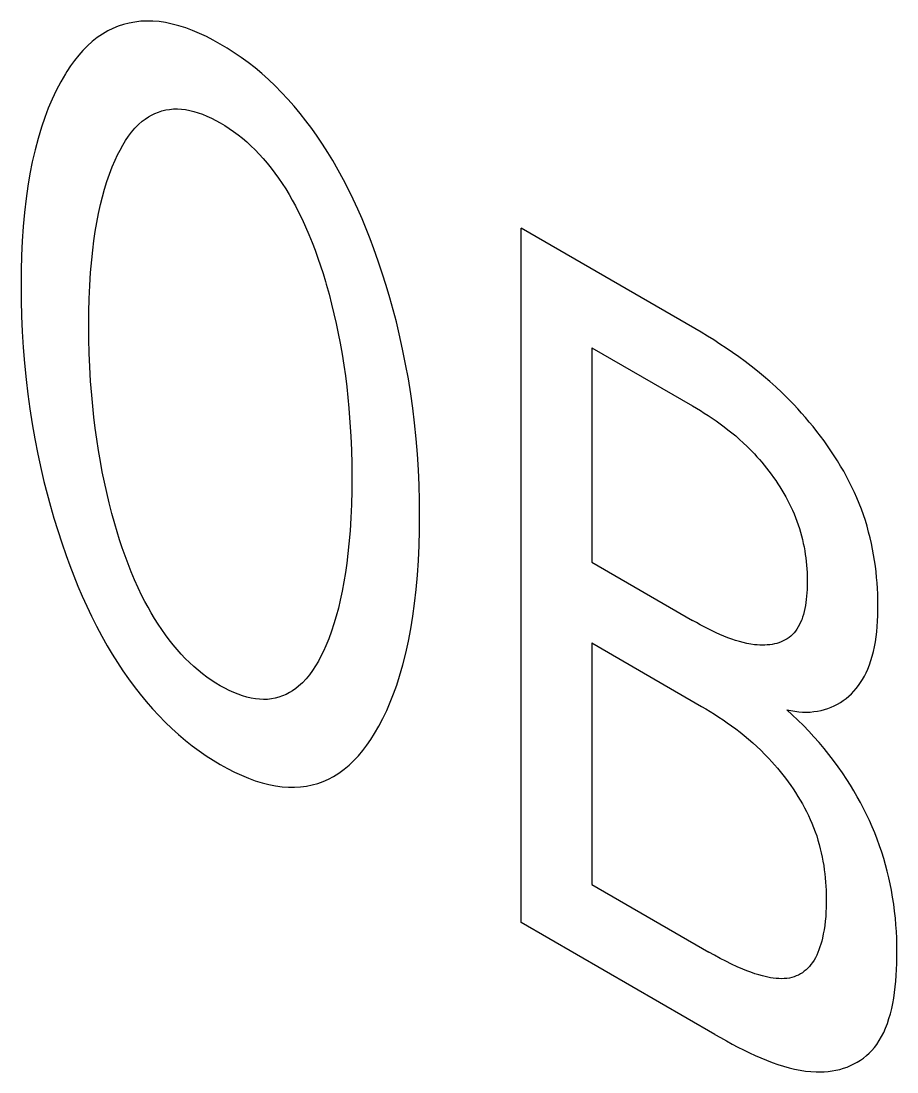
# Model space of a CAD drawing. Extents: x 0 to 420, y 0 to 297.
# Drawn here: x 178.886 to 180.638, y 149.587 to 151.688 of the extents above; entities that cross this region are included whole.
import ezdxf

# ---------------------------------------------------------------- set-up
doc = ezdxf.new("R2010")
doc.units = 0
doc.header["$LTSCALE"] = 23.1
doc.layers.add('40000_ISO', color=7, linetype='CONTINUOUS')

msp = doc.modelspace()

# ---------------------------------------------------------------- linework, layer by layer
at = {"layer": '40000_ISO', "color": 7, "linetype": 'CONTINUOUS'}
for p, q in [((179.0699, 151.6737), (179.0599, 151.6688)), ((179.0803, 151.6779), (179.0699, 151.6737)), ((179.0911, 151.6815), (179.0803, 151.6779)), ((179.1022, 151.6843), (179.0911, 151.6815)), ((179.1136, 151.6864), (179.1022, 151.6843)), ((179.1254, 151.6878), (179.1136, 151.6864)), ((179.1374, 151.6884), (179.1254, 151.6878)), ((179.1497, 151.6881), (179.1374, 151.6884)), ((179.1622, 151.6871), (179.1497, 151.6881)), ((179.1752, 151.6852), (179.1622, 151.6871)), ((179.1884, 151.6824), (179.1752, 151.6852)), ((179.2018, 151.6788), (179.1884, 151.6824)), ((179.2153, 151.6745), (179.2018, 151.6788)), ((179.229, 151.6694), (179.2153, 151.6745)), ((179.0385, 151.6553), (179.0285, 151.6474)), ((179.049, 151.6624), (179.0385, 151.6553)), ((179.0599, 151.6688), (179.049, 151.6624)), ((179.2428, 151.6636), (179.229, 151.6694)), ((179.2567, 151.6571), (179.2428, 151.6636)), ((179.2706, 151.65), (179.2567, 151.6571)), ((179.2846, 151.6422), (179.2706, 151.65)), ((179.0099, 151.6296), (179.0013, 151.6198)), ((179.019, 151.6388), (179.0099, 151.6296)), ((179.0285, 151.6474), (179.019, 151.6388)), ((179.2986, 151.6339), (179.2846, 151.6422)), ((179.3125, 151.6249), (179.2986, 151.6339)), ((178.993, 151.6094), (178.9851, 151.5986)), ((179.0013, 151.6198), (178.993, 151.6094)), ((179.3264, 151.6154), (179.3125, 151.6249)), ((179.3403, 151.6052), (179.3264, 151.6154)), ((178.9776, 151.5873), (178.9748, 151.583)), ((178.9851, 151.5986), (178.9776, 151.5873)), ((179.354, 151.5945), (179.3403, 151.6052)), ((179.3676, 151.5832), (179.354, 151.5945)), ((178.9653, 151.5667), (178.9564, 151.5498)), ((178.9748, 151.583), (178.9653, 151.5667)), ((179.381, 151.5712), (179.3676, 151.5832)), ((179.3942, 151.5587), (179.381, 151.5712)), ((178.9564, 151.5498), (178.9481, 151.5322)), ((179.4072, 151.5456), (179.3942, 151.5587)), ((179.4198, 151.5322), (179.4072, 151.5456)), ((178.9481, 151.5322), (178.9404, 151.514)), ((179.4321, 151.5182), (179.4198, 151.5322)), ((178.9404, 151.514), (178.9333, 151.4953)), ((179.1471, 151.5002), (179.1538, 151.5035)), ((179.1538, 151.5035), (179.1607, 151.5063)), ((179.1607, 151.5063), (179.1679, 151.5087)), ((179.1679, 151.5087), (179.1753, 151.5105)), ((179.1753, 151.5105), (179.1829, 151.5118)), ((179.1829, 151.5118), (179.1907, 151.5125)), ((179.1907, 151.5125), (179.1987, 151.5127)), ((179.1987, 151.5127), (179.2067, 151.5122)), ((179.2067, 151.5122), (179.2149, 151.5112)), ((179.2149, 151.5112), (179.2233, 151.5097)), ((179.2233, 151.5097), (179.2318, 151.5076)), ((179.2318, 151.5076), (179.2404, 151.505)), ((179.2404, 151.505), (179.2491, 151.5019)), ((179.4441, 151.5038), (179.4321, 151.5182)), ((179.4558, 151.4889), (179.4441, 151.5038)), ((178.9333, 151.4953), (178.9267, 151.4759)), ((179.1139, 151.4741), (179.121, 151.4813)), ((179.121, 151.4813), (179.1286, 151.4879)), ((179.1286, 151.4879), (179.1345, 151.4924)), ((179.1345, 151.4924), (179.1407, 151.4965)), ((179.1407, 151.4965), (179.1471, 151.5002)), ((179.2491, 151.5019), (179.2579, 151.4983)), ((179.2579, 151.4983), (179.2668, 151.4943)), ((179.2668, 151.4943), (179.2757, 151.4898)), ((179.2757, 151.4898), (179.2846, 151.4848)), ((179.2846, 151.4848), (179.2935, 151.4795)), ((179.4673, 151.4736), (179.4558, 151.4889)), ((178.9267, 151.4759), (178.92, 151.4536)), ((179.1009, 151.458), (179.1072, 151.4663)), ((179.1072, 151.4663), (179.1139, 151.4741)), ((179.2935, 151.4795), (179.3024, 151.4737)), ((179.3024, 151.4737), (179.3112, 151.4676)), ((179.3112, 151.4676), (179.32, 151.461)), ((179.32, 151.461), (179.3287, 151.454)), ((179.4784, 151.4579), (179.4673, 151.4736)), ((178.92, 151.4536), (178.914, 151.4306)), ((179.084, 151.4305), (179.0893, 151.4401)), ((179.0893, 151.4401), (179.0949, 151.4493)), ((179.0949, 151.4493), (179.1009, 151.458)), ((179.3287, 151.454), (179.3374, 151.4467)), ((179.3374, 151.4467), (179.3459, 151.4389)), ((179.4891, 151.4419), (179.4784, 151.4579)), ((179.4995, 151.4257), (179.4891, 151.4419)), ((178.914, 151.4306), (178.9086, 151.4071)), ((179.0743, 151.4105), (179.079, 151.4207)), ((179.079, 151.4207), (179.084, 151.4305)), ((179.3459, 151.4389), (179.3542, 151.4308)), ((179.3542, 151.4308), (179.3624, 151.4223)), ((179.3624, 151.4223), (179.3704, 151.4135)), ((179.5096, 151.4092), (179.4995, 151.4257)), ((178.9086, 151.4071), (178.9038, 151.383)), ((179.0684, 151.3966), (179.0743, 151.4105)), ((179.3704, 151.4135), (179.3785, 151.4041)), ((179.3785, 151.4041), (179.3863, 151.3944)), ((179.5205, 151.3902), (179.5096, 151.4092)), ((178.9038, 151.383), (178.8997, 151.3585)), ((179.0579, 151.3675), (179.0629, 151.3822)), ((179.0629, 151.3822), (179.0684, 151.3966)), ((179.3863, 151.3944), (179.3939, 151.3843)), ((179.3939, 151.3843), (179.4012, 151.374)), ((179.5309, 151.371), (179.5205, 151.3902)), ((178.8997, 151.3585), (178.8962, 151.3335)), ((179.0532, 151.3524), (179.0579, 151.3675)), ((179.4012, 151.374), (179.4084, 151.3634)), ((179.4084, 151.3634), (179.4153, 151.3526)), ((179.5408, 151.3516), (179.5309, 151.371)), ((179.045, 151.3213), (179.0489, 151.337)), ((179.0489, 151.337), (179.0532, 151.3524)), ((179.4153, 151.3526), (179.422, 151.3416)), ((179.422, 151.3416), (179.4284, 151.3304)), ((179.5503, 151.3321), (179.5408, 151.3516)), ((178.8962, 151.3335), (178.8929, 151.3056)), ((179.0411, 151.3037), (179.045, 151.3213)), ((179.4284, 151.3304), (179.4346, 151.3192)), ((179.4346, 151.3192), (179.4405, 151.3078)), ((179.5593, 151.3124), (179.5503, 151.3321)), ((178.8929, 151.3056), (178.8904, 151.2773)), ((179.0376, 151.2857), (179.0411, 151.3037)), ((179.4405, 151.3078), (179.4481, 151.2924)), ((179.4481, 151.2924), (179.4552, 151.277)), ((179.568, 151.2926), (179.5593, 151.3124)), ((179.5762, 151.2727), (179.568, 151.2926)), ((178.8904, 151.2773), (178.8884, 151.2486)), ((179.0345, 151.2675), (179.0376, 151.2857)), ((179.4552, 151.277), (179.4619, 151.2615)), ((179.5841, 151.2528), (179.5762, 151.2727)), ((179.8861, 149.8863), (179.8861, 151.2743)), ((180.2335, 151.0737), (179.8861, 151.2743)), ((179.0318, 151.2489), (179.0345, 151.2675)), ((179.4619, 151.2615), (179.4683, 151.2459)), ((179.5916, 151.2328), (179.5841, 151.2528)), ((178.8884, 151.2486), (178.8871, 151.2194)), ((179.0274, 151.2111), (179.0294, 151.2301)), ((179.0294, 151.2301), (179.0318, 151.2489)), ((179.4683, 151.2459), (179.4742, 151.2303)), ((179.4742, 151.2303), (179.4798, 151.2146)), ((179.6003, 151.2084), (179.5916, 151.2328)), ((178.8871, 151.2194), (178.8863, 151.1899)), ((179.0252, 151.1855), (179.0274, 151.2111)), ((179.4798, 151.2146), (179.4851, 151.199)), ((179.6085, 151.184), (179.6003, 151.2084)), ((178.8863, 151.1899), (178.886, 151.1601)), ((179.4851, 151.199), (179.4901, 151.1833)), ((179.0236, 151.1596), (179.0252, 151.1855)), ((179.4901, 151.1833), (179.4948, 151.1677)), ((179.4948, 151.1677), (179.4965, 151.1621)), ((179.6162, 151.1596), (179.6085, 151.184)), ((178.886, 151.1601), (178.8862, 151.1295)), ((179.0224, 151.1333), (179.0236, 151.1596)), ((179.4965, 151.1621), (179.502, 151.1423)), ((179.6235, 151.1353), (179.6162, 151.1596)), ((178.8862, 151.1295), (178.887, 151.0986)), ((179.0218, 151.1067), (179.0224, 151.1333)), ((179.502, 151.1423), (179.5071, 151.1226)), ((179.6303, 151.111), (179.6235, 151.1353)), ((179.0215, 151.0799), (179.0218, 151.1067)), ((179.5071, 151.1226), (179.5119, 151.103)), ((179.5119, 151.103), (179.5163, 151.0835)), ((179.6366, 151.0868), (179.6303, 151.111)), ((178.887, 151.0986), (178.8883, 151.0674)), ((179.5163, 151.0835), (179.5204, 151.064)), ((179.6424, 151.0627), (179.6366, 151.0868)), ((178.8883, 151.0674), (178.8903, 151.0359)), ((179.0217, 151.0524), (179.0215, 151.0799)), ((179.5204, 151.064), (179.5241, 151.0446)), ((179.6491, 151.0326), (179.6424, 151.0627)), ((180.246, 151.0662), (180.2335, 151.0737)), ((180.2586, 151.0586), (180.246, 151.0662)), ((179.0224, 151.0247), (179.0217, 151.0524)), ((179.5241, 151.0446), (179.528, 151.0225)), ((180.2712, 151.0507), (180.2586, 151.0586)), ((180.2838, 151.0426), (180.2712, 151.0507)), ((180.2964, 151.0343), (180.2838, 151.0426)), ((178.8903, 151.0359), (178.8928, 151.0041)), ((179.0235, 150.9968), (179.0224, 151.0247)), ((179.528, 151.0225), (179.5315, 151.0006)), ((179.6552, 151.0027), (179.6491, 151.0326)), ((180.0275, 151.0353), (180.0275, 150.6064)), ((180.0275, 151.0353), (180.2288, 150.919)), ((180.3089, 151.0257), (180.2964, 151.0343)), ((180.3214, 151.0169), (180.3089, 151.0257)), ((178.8928, 151.0041), (178.896, 150.972)), ((179.5315, 151.0006), (179.5346, 150.9788)), ((179.6606, 150.973), (179.6552, 151.0027)), ((180.3339, 151.0077), (180.3214, 151.0169)), ((180.3464, 150.9983), (180.3339, 151.0077)), ((180.3588, 150.9885), (180.3464, 150.9983)), ((179.0252, 150.9685), (179.0235, 150.9968)), ((179.5346, 150.9788), (179.5373, 150.9571)), ((180.3711, 150.9784), (180.3588, 150.9885)), ((180.3833, 150.9678), (180.3711, 150.9784)), ((178.896, 150.972), (178.8995, 150.9426)), ((179.0273, 150.9401), (179.0252, 150.9685)), ((179.5373, 150.9571), (179.5397, 150.9355)), ((179.6653, 150.9434), (179.6606, 150.973)), ((180.3955, 150.9569), (180.3833, 150.9678)), ((180.4075, 150.9456), (180.3955, 150.9569)), ((178.8995, 150.9426), (178.9036, 150.9129)), ((179.0293, 150.9184), (179.0273, 150.9401)), ((179.5397, 150.9355), (179.5417, 150.9141)), ((179.6694, 150.9141), (179.6653, 150.9434)), ((180.4195, 150.9339), (180.4075, 150.9456)), ((179.0317, 150.8965), (179.0293, 150.9184)), ((179.5417, 150.9141), (179.5439, 150.886)), ((179.673, 150.885), (179.6694, 150.9141)), ((180.2288, 150.919), (180.2367, 150.9143)), ((180.2367, 150.9143), (180.2446, 150.9095)), ((180.4314, 150.9217), (180.4195, 150.9339)), ((180.4392, 150.9132), (180.4314, 150.9217)), ((178.9036, 150.9129), (178.9082, 150.8829)), ((179.0343, 150.8745), (179.0317, 150.8965)), ((180.2446, 150.9095), (180.2525, 150.9046)), ((180.2525, 150.9046), (180.2604, 150.8995)), ((180.2604, 150.8995), (180.2683, 150.8942)), ((180.2683, 150.8942), (180.2762, 150.8888)), ((180.4471, 150.9046), (180.4392, 150.9132)), ((180.4548, 150.8957), (180.4471, 150.9046)), ((180.4625, 150.8867), (180.4548, 150.8957)), ((178.9082, 150.8829), (178.9135, 150.8528)), ((179.0374, 150.8524), (179.0343, 150.8745)), ((179.5439, 150.886), (179.5456, 150.8582)), ((179.6762, 150.8534), (179.673, 150.885)), ((180.2762, 150.8888), (180.284, 150.8832)), ((180.284, 150.8832), (180.2919, 150.8774)), ((180.2919, 150.8774), (180.2997, 150.8714)), ((180.47, 150.8775), (180.4625, 150.8867)), ((180.4775, 150.8681), (180.47, 150.8775)), ((178.9135, 150.8528), (178.9194, 150.8225)), ((179.0408, 150.8301), (179.0374, 150.8524)), ((179.5456, 150.8582), (179.5467, 150.8306)), ((179.6788, 150.8222), (179.6762, 150.8534)), ((180.2997, 150.8714), (180.3074, 150.8652)), ((180.3074, 150.8652), (180.3152, 150.8588)), ((180.3152, 150.8588), (180.3228, 150.8521)), ((180.3228, 150.8521), (180.3304, 150.8452)), ((180.4848, 150.8586), (180.4775, 150.8681)), ((180.4919, 150.849), (180.4848, 150.8586)), ((179.0447, 150.8077), (179.0408, 150.8301)), ((179.5467, 150.8306), (179.5474, 150.8033)), ((180.3304, 150.8452), (180.338, 150.838)), ((180.338, 150.838), (180.3454, 150.8306)), ((180.3454, 150.8306), (180.3528, 150.8229)), ((180.4989, 150.8391), (180.4919, 150.849)), ((180.5058, 150.8292), (180.4989, 150.8391)), ((178.9194, 150.8225), (178.926, 150.792)), ((179.6807, 150.7912), (179.6788, 150.8222)), ((180.3528, 150.8229), (180.3578, 150.8174)), ((180.3578, 150.8174), (180.3627, 150.8119)), ((180.3627, 150.8119), (180.3676, 150.8062)), ((180.5124, 150.8191), (180.5058, 150.8292)), ((180.5189, 150.809), (180.5124, 150.8191)), ((180.5251, 150.7987), (180.5189, 150.809)), ((178.926, 150.792), (178.9318, 150.7677)), ((179.0485, 150.7872), (179.0447, 150.8077)), ((179.5474, 150.8033), (179.5476, 150.7762)), ((179.6821, 150.7604), (179.6807, 150.7912)), ((180.3676, 150.8062), (180.3724, 150.8004)), ((180.3724, 150.8004), (180.3771, 150.7945)), ((180.3771, 150.7945), (180.3818, 150.7884)), ((180.3818, 150.7884), (180.3863, 150.7823)), ((180.5312, 150.7883), (180.5251, 150.7987)), ((180.537, 150.7778), (180.5312, 150.7883)), ((178.9318, 150.7677), (178.938, 150.7433)), ((179.0527, 150.7665), (179.0485, 150.7872)), ((179.5476, 150.7762), (179.5474, 150.749)), ((180.3863, 150.7823), (180.3908, 150.7761)), ((180.3908, 150.7761), (180.3952, 150.7698)), ((180.3952, 150.7698), (180.3995, 150.7634)), ((180.5425, 150.7673), (180.537, 150.7778)), ((180.5478, 150.7567), (180.5425, 150.7673)), ((179.0573, 150.7458), (179.0527, 150.7665)), ((179.0623, 150.7249), (179.0573, 150.7458)), ((179.5474, 150.749), (179.5467, 150.722)), ((179.6829, 150.73), (179.6821, 150.7604)), ((180.3995, 150.7634), (180.4037, 150.757)), ((180.4037, 150.757), (180.4077, 150.7504)), ((180.4077, 150.7504), (180.4116, 150.7439)), ((180.5529, 150.746), (180.5478, 150.7567)), ((180.5576, 150.7353), (180.5529, 150.746)), ((178.938, 150.7433), (178.9447, 150.7188)), ((179.0677, 150.704), (179.0623, 150.7249)), ((179.6831, 150.6999), (179.6829, 150.73)), ((180.4116, 150.7439), (180.4154, 150.7372)), ((180.4154, 150.7372), (180.419, 150.7305)), ((180.419, 150.7305), (180.4225, 150.7238)), ((180.5623, 150.724), (180.5576, 150.7353)), ((178.9447, 150.7188), (178.9518, 150.6942)), ((179.0736, 150.6829), (179.0677, 150.704)), ((179.5467, 150.722), (179.5456, 150.6953)), ((180.4225, 150.7238), (180.4258, 150.717)), ((180.4258, 150.717), (180.4289, 150.7102)), ((180.4289, 150.7102), (180.4319, 150.7034)), ((180.5667, 150.7126), (180.5623, 150.724)), ((180.5708, 150.7011), (180.5667, 150.7126)), ((178.9518, 150.6942), (178.9594, 150.6696)), ((179.0783, 150.667), (179.0736, 150.6829)), ((179.5456, 150.6953), (179.544, 150.669)), ((179.6829, 150.6696), (179.6831, 150.6999)), ((180.4319, 150.7034), (180.4349, 150.696)), ((180.4349, 150.696), (180.4377, 150.6886)), ((180.4377, 150.6886), (180.4403, 150.6812)), ((180.5745, 150.6897), (180.5708, 150.7011)), ((180.578, 150.6782), (180.5745, 150.6897)), ((178.9594, 150.6696), (178.9675, 150.6449)), ((179.0832, 150.651), (179.0783, 150.667)), ((179.544, 150.669), (179.5418, 150.643)), ((179.6821, 150.6397), (179.6829, 150.6696)), ((180.4403, 150.6812), (180.4427, 150.6738)), ((180.4427, 150.6738), (180.445, 150.6664)), ((180.445, 150.6664), (180.447, 150.659)), ((180.5811, 150.6668), (180.578, 150.6782)), ((180.584, 150.6553), (180.5811, 150.6668)), ((178.9675, 150.6449), (178.9761, 150.6202)), ((179.0885, 150.635), (179.0832, 150.651)), ((179.5418, 150.643), (179.5398, 150.6236)), ((180.447, 150.659), (180.4488, 150.6516)), ((180.4488, 150.6516), (180.4505, 150.6442)), ((180.4505, 150.6442), (180.452, 150.6369)), ((180.5866, 150.6439), (180.584, 150.6553)), ((180.589, 150.6325), (180.5866, 150.6439)), ((178.9761, 150.6202), (178.9836, 150.5997)), ((179.0941, 150.6189), (179.0885, 150.635)), ((179.5398, 150.6236), (179.5375, 150.6045)), ((179.6808, 150.6101), (179.6821, 150.6397)), ((180.452, 150.6369), (180.4533, 150.6295)), ((180.4533, 150.6295), (180.4544, 150.6222)), ((180.4544, 150.6222), (180.4554, 150.6149)), ((180.5911, 150.6211), (180.589, 150.6325)), ((180.5929, 150.6098), (180.5911, 150.6211)), ((178.9836, 150.5997), (178.9915, 150.5793)), ((179.1001, 150.603), (179.0941, 150.6189)), ((179.1064, 150.587), (179.1001, 150.603)), ((179.5375, 150.6045), (179.5348, 150.5856)), ((179.6789, 150.5809), (179.6808, 150.6101)), ((180.0275, 150.6064), (180.2288, 150.4902)), ((180.4554, 150.6149), (180.4563, 150.6077)), ((180.4563, 150.6077), (180.457, 150.6004)), ((180.457, 150.6004), (180.4575, 150.5933)), ((180.5945, 150.5985), (180.5929, 150.6098)), ((178.9915, 150.5793), (178.9997, 150.5589)), ((179.1132, 150.5711), (179.1064, 150.587)), ((179.5348, 150.5856), (179.5317, 150.567)), ((179.6763, 150.5521), (179.6789, 150.5809)), ((180.4575, 150.5933), (180.4579, 150.5862)), ((180.4579, 150.5862), (180.4582, 150.5791)), ((180.4582, 150.5791), (180.4583, 150.5721)), ((180.5959, 150.5873), (180.5945, 150.5985)), ((180.5971, 150.5762), (180.5959, 150.5873)), ((178.9997, 150.5589), (179.0084, 150.5386)), ((179.1203, 150.5553), (179.1132, 150.5711)), ((179.5317, 150.567), (179.5283, 150.5487)), ((180.4582, 150.5584), (180.4579, 150.5517)), ((180.4583, 150.5652), (180.4582, 150.5584)), ((180.4583, 150.5721), (180.4583, 150.5652)), ((180.598, 150.5651), (180.5971, 150.5762)), ((180.5987, 150.5542), (180.598, 150.5651)), ((179.0084, 150.5386), (179.0175, 150.5184)), ((179.1279, 150.5395), (179.1203, 150.5553)), ((179.1339, 150.5279), (179.1279, 150.5395)), ((179.5283, 150.5487), (179.5245, 150.5307)), ((179.6731, 150.5238), (179.6763, 150.5521)), ((180.457, 150.5385), (180.4564, 150.5321)), ((180.4575, 150.545), (180.457, 150.5385)), ((180.4579, 150.5517), (180.4575, 150.545)), ((180.5992, 150.5433), (180.5987, 150.5542)), ((180.5996, 150.5326), (180.5992, 150.5433)), ((179.0175, 150.5184), (179.0271, 150.4983)), ((179.1401, 150.5165), (179.1339, 150.5279)), ((179.1465, 150.5051), (179.1401, 150.5165)), ((179.5206, 150.5146), (179.5164, 150.4988)), ((179.5245, 150.5307), (179.5206, 150.5146)), ((179.6696, 150.4984), (179.6731, 150.5238)), ((180.4546, 150.5197), (180.4534, 150.5137)), ((180.4555, 150.5258), (180.4546, 150.5197)), ((180.4564, 150.5321), (180.4555, 150.5258)), ((180.5997, 150.5219), (180.5996, 150.5326)), ((180.5997, 150.5107), (180.5997, 150.5219)), ((179.0271, 150.4983), (179.0371, 150.4784)), ((179.1532, 150.4939), (179.1465, 150.5051)), ((179.1601, 150.4829), (179.1532, 150.4939)), ((179.5164, 150.4988), (179.5118, 150.4834)), ((179.6656, 150.4734), (179.6696, 150.4984)), ((180.449, 150.4968), (180.4472, 150.4916)), ((180.4506, 150.5022), (180.449, 150.4968)), ((180.4521, 150.5079), (180.4506, 150.5022)), ((180.4534, 150.5137), (180.4521, 150.5079)), ((180.5989, 150.4888), (180.5994, 150.4997)), ((180.5994, 150.4997), (180.5997, 150.5107)), ((179.0371, 150.4784), (179.0476, 150.4587)), ((179.1673, 150.4721), (179.1601, 150.4829)), ((179.5118, 150.4834), (179.5068, 150.4683)), ((179.6609, 150.4488), (179.6656, 150.4734)), ((180.2366, 150.4858), (180.2288, 150.4902)), ((180.2445, 150.4815), (180.2366, 150.4858)), ((180.2524, 150.4773), (180.2445, 150.4815)), ((180.2603, 150.4732), (180.2524, 150.4773)), ((180.2681, 150.4693), (180.2603, 150.4732)), ((180.4378, 150.4729), (180.435, 150.4689)), ((180.4405, 150.4772), (180.4378, 150.4729)), ((180.4429, 150.4817), (180.4405, 150.4772)), ((180.4451, 150.4865), (180.4429, 150.4817)), ((180.4472, 150.4916), (180.4451, 150.4865)), ((180.5973, 150.4676), (180.5982, 150.4781)), ((180.5982, 150.4781), (180.5989, 150.4888)), ((179.0476, 150.4587), (179.0586, 150.4392)), ((179.1747, 150.4615), (179.1673, 150.4721)), ((179.1823, 150.4512), (179.1747, 150.4615)), ((179.5014, 150.4536), (179.4956, 150.4393)), ((179.5068, 150.4683), (179.5014, 150.4536)), ((180.276, 150.4656), (180.2681, 150.4693)), ((180.2838, 150.462), (180.276, 150.4656)), ((180.2917, 150.4587), (180.2838, 150.462)), ((180.2994, 150.4556), (180.2917, 150.4587)), ((180.3072, 150.4527), (180.2994, 150.4556)), ((180.3149, 150.4501), (180.3072, 150.4527)), ((180.4182, 150.4534), (180.4143, 150.4511)), ((180.4219, 150.4559), (180.4182, 150.4534)), ((180.4254, 150.4587), (180.4219, 150.4559)), ((180.4288, 150.4618), (180.4254, 150.4587)), ((180.4319, 150.4651), (180.4288, 150.4618)), ((180.435, 150.4689), (180.4319, 150.4651)), ((180.5946, 150.4473), (180.596, 150.4573)), ((180.596, 150.4573), (180.5973, 150.4676)), ((179.0586, 150.4392), (179.0686, 150.4224)), ((179.1902, 150.4413), (179.1823, 150.4512)), ((179.1983, 150.4317), (179.1902, 150.4413)), ((179.2063, 150.4227), (179.1983, 150.4317)), ((179.4956, 150.4393), (179.4909, 150.4288)), ((179.6556, 150.4248), (179.6609, 150.4488)), ((180.0275, 150.445), (180.0275, 149.962)), ((180.0275, 150.445), (180.247, 150.3182)), ((180.3226, 150.4478), (180.3149, 150.4501)), ((180.3302, 150.4457), (180.3226, 150.4478)), ((180.3378, 150.444), (180.3302, 150.4457)), ((180.3453, 150.4426), (180.3378, 150.444)), ((180.3528, 150.4416), (180.3453, 150.4426)), ((180.358, 150.4411), (180.3528, 150.4416)), ((180.3632, 150.4408), (180.358, 150.4411)), ((180.3683, 150.4407), (180.3632, 150.4408)), ((180.3733, 150.4407), (180.3683, 150.4407)), ((180.3783, 150.441), (180.3733, 150.4407)), ((180.3832, 150.4415), (180.3783, 150.441)), ((180.388, 150.4422), (180.3832, 150.4415)), ((180.3926, 150.4431), (180.388, 150.4422)), ((180.3972, 150.4442), (180.3926, 150.4431)), ((180.4017, 150.4456), (180.3972, 150.4442)), ((180.406, 150.4472), (180.4017, 150.4456)), ((180.4102, 150.449), (180.406, 150.4472)), ((180.4143, 150.4511), (180.4102, 150.449)), ((180.5907, 150.428), (180.5928, 150.4375)), ((180.5928, 150.4375), (180.5946, 150.4473)), ((179.0686, 150.4224), (179.079, 150.4058)), ((179.2145, 150.4141), (179.2063, 150.4227)), ((179.2229, 150.4059), (179.2145, 150.4141)), ((179.4859, 150.4185), (179.4806, 150.4086)), ((179.4909, 150.4288), (179.4859, 150.4185)), ((179.6497, 150.4014), (179.6556, 150.4248)), ((180.5828, 150.4011), (180.5857, 150.4098)), ((180.5857, 150.4098), (180.5884, 150.4187)), ((180.5884, 150.4187), (180.5907, 150.428)), ((179.079, 150.4058), (179.0898, 150.3895)), ((179.0898, 150.3895), (179.101, 150.3735)), ((179.2315, 150.3981), (179.2229, 150.4059)), ((179.2401, 150.3906), (179.2315, 150.3981)), ((179.2489, 150.3836), (179.2401, 150.3906)), ((179.469, 150.3899), (179.4627, 150.3813)), ((179.475, 150.3991), (179.469, 150.3899)), ((179.4806, 150.4086), (179.475, 150.3991)), ((179.6431, 150.3785), (179.6497, 150.4014)), ((180.5762, 150.3856), (180.5794, 150.3927)), ((180.5794, 150.3927), (180.5828, 150.4011)), ((179.101, 150.3735), (179.1125, 150.3578)), ((179.2577, 150.3769), (179.2489, 150.3836)), ((179.2666, 150.3707), (179.2577, 150.3769)), ((179.2756, 150.3648), (179.2666, 150.3707)), ((179.456, 150.3732), (179.4488, 150.3656)), ((179.4627, 150.3813), (179.456, 150.3732)), ((179.6373, 150.3607), (179.6431, 150.3785)), ((180.565, 150.3659), (180.569, 150.3722)), ((180.569, 150.3722), (180.5727, 150.3788)), ((180.5727, 150.3788), (180.5762, 150.3856)), ((179.1125, 150.3578), (179.1243, 150.3426)), ((179.2846, 150.3595), (179.2756, 150.3648)), ((179.2935, 150.3545), (179.2846, 150.3595)), ((179.3025, 150.35), (179.2935, 150.3545)), ((179.3114, 150.3459), (179.3025, 150.35)), ((179.4291, 150.3496), (179.4226, 150.3457)), ((179.4353, 150.3539), (179.4291, 150.3496)), ((179.4412, 150.3587), (179.4353, 150.3539)), ((179.4488, 150.3656), (179.4412, 150.3587)), ((179.6311, 150.3434), (179.6373, 150.3607)), ((180.5466, 150.3435), (180.5515, 150.3487)), ((180.5515, 150.3487), (180.5562, 150.3541)), ((180.5562, 150.3541), (180.5607, 150.3598)), ((180.5607, 150.3598), (180.565, 150.3659)), ((179.1243, 150.3426), (179.1364, 150.3278)), ((179.1364, 150.3278), (179.1487, 150.3136)), ((179.3202, 150.3424), (179.3114, 150.3459)), ((179.329, 150.3393), (179.3202, 150.3424)), ((179.3377, 150.3368), (179.329, 150.3393)), ((179.3462, 150.3348), (179.3377, 150.3368)), ((179.3546, 150.3333), (179.3462, 150.3348)), ((179.3628, 150.3324), (179.3546, 150.3333)), ((179.3709, 150.332), (179.3628, 150.3324)), ((179.3789, 150.3323), (179.3709, 150.332)), ((179.3868, 150.3332), (179.3789, 150.3323)), ((179.3944, 150.3346), (179.3868, 150.3332)), ((179.4019, 150.3366), (179.3944, 150.3346)), ((179.409, 150.3392), (179.4019, 150.3366)), ((179.416, 150.3422), (179.409, 150.3392)), ((179.4226, 150.3457), (179.416, 150.3422)), ((179.6173, 150.3101), (179.6245, 150.3265)), ((179.6245, 150.3265), (179.6311, 150.3434)), ((180.5186, 150.3226), (180.5246, 150.3261)), ((180.5246, 150.3261), (180.5304, 150.33)), ((180.5304, 150.33), (180.536, 150.3342)), ((180.536, 150.3342), (180.5414, 150.3387)), ((180.5414, 150.3387), (180.5466, 150.3435)), ((179.1487, 150.3136), (179.1614, 150.2998)), ((179.6097, 150.2942), (179.6173, 150.3101)), ((180.247, 150.3182), (180.2556, 150.3131)), ((180.2556, 150.3131), (180.2642, 150.3079)), ((180.2642, 150.3079), (180.2728, 150.3025)), ((180.4285, 150.3013), (180.4173, 150.3115)), ((180.4173, 150.3115), (180.4254, 150.3097)), ((180.4254, 150.3097), (180.4334, 150.3084)), ((180.4334, 150.3084), (180.4413, 150.3074)), ((180.4413, 150.3074), (180.4491, 150.3069)), ((180.4491, 150.3069), (180.4567, 150.3068)), ((180.4567, 150.3068), (180.4643, 150.307)), ((180.4643, 150.307), (180.4716, 150.3077)), ((180.4716, 150.3077), (180.4788, 150.3087)), ((180.4788, 150.3087), (180.4859, 150.3101)), ((180.4859, 150.3101), (180.4928, 150.3119)), ((180.4928, 150.3119), (180.4995, 150.3141)), ((180.4995, 150.3141), (180.5061, 150.3166)), ((180.5061, 150.3166), (180.5124, 150.3194)), ((180.5124, 150.3194), (180.5186, 150.3226)), ((179.1614, 150.2998), (179.1744, 150.2866)), ((179.1744, 150.2866), (179.1877, 150.2739)), ((179.6016, 150.2788), (179.6097, 150.2942)), ((180.2728, 150.3025), (180.2814, 150.297)), ((180.2814, 150.297), (180.2899, 150.2913)), ((180.2899, 150.2913), (180.2985, 150.2854)), ((180.2985, 150.2854), (180.307, 150.2793)), ((180.4397, 150.2907), (180.4285, 150.3013)), ((180.4507, 150.2798), (180.4397, 150.2907)), ((179.1877, 150.2739), (179.2012, 150.2618)), ((179.5856, 150.2522), (179.593, 150.264)), ((179.593, 150.264), (179.6016, 150.2788)), ((180.307, 150.2793), (180.3155, 150.2731)), ((180.3155, 150.2731), (180.324, 150.2666)), ((180.324, 150.2666), (180.3325, 150.2598)), ((180.4616, 150.2685), (180.4507, 150.2798)), ((180.4718, 150.2574), (180.4616, 150.2685)), ((179.2012, 150.2618), (179.2148, 150.2503)), ((179.2148, 150.2503), (179.2286, 150.2395)), ((179.5777, 150.2409), (179.5856, 150.2522)), ((180.3325, 150.2598), (180.3408, 150.2529)), ((180.3408, 150.2529), (180.3492, 150.2456)), ((180.3492, 150.2456), (180.3574, 150.2381)), ((180.4819, 150.2459), (180.4718, 150.2574)), ((180.4919, 150.2342), (180.4819, 150.2459)), ((179.2286, 150.2395), (179.2425, 150.2292)), ((179.2425, 150.2292), (179.2565, 150.2195)), ((179.5609, 150.2197), (179.5695, 150.23)), ((179.5695, 150.23), (179.5777, 150.2409)), ((180.3574, 150.2381), (180.3656, 150.2304)), ((180.3656, 150.2304), (180.3737, 150.2223)), ((180.3737, 150.2223), (180.3818, 150.2139)), ((180.5016, 150.2221), (180.4919, 150.2342)), ((180.5109, 150.2101), (180.5016, 150.2221)), ((179.2565, 150.2195), (179.2705, 150.2105)), ((179.2705, 150.2105), (179.2846, 150.2021)), ((179.2846, 150.2021), (179.2987, 150.1942)), ((179.5323, 150.1925), (179.5423, 150.2009)), ((179.5423, 150.2009), (179.5518, 150.21)), ((179.5518, 150.21), (179.5609, 150.2197)), ((180.3818, 150.2139), (180.3875, 150.2077)), ((180.3875, 150.2077), (180.3931, 150.2014)), ((180.3931, 150.2014), (180.3987, 150.1949)), ((180.52, 150.1977), (180.5109, 150.2101)), ((179.2987, 150.1942), (179.3127, 150.187)), ((179.3127, 150.187), (179.3268, 150.1805)), ((179.3268, 150.1805), (179.3407, 150.1747)), ((179.5109, 150.1781), (179.5219, 150.1849)), ((179.5219, 150.1849), (179.5323, 150.1925)), ((180.3987, 150.1949), (180.4042, 150.1882)), ((180.4042, 150.1882), (180.4097, 150.1814)), ((180.4097, 150.1814), (180.415, 150.1745)), ((180.5288, 150.1851), (180.52, 150.1977)), ((180.5374, 150.1723), (180.5288, 150.1851)), ((179.3407, 150.1747), (179.3545, 150.1696)), ((179.3545, 150.1696), (179.3682, 150.1653)), ((179.3682, 150.1653), (179.3817, 150.1619)), ((179.3817, 150.1619), (179.395, 150.1592)), ((179.395, 150.1592), (179.4081, 150.1574)), ((179.4081, 150.1574), (179.4207, 150.1565)), ((179.4452, 150.1573), (179.457, 150.1589)), ((179.457, 150.1589), (179.4685, 150.1613)), ((179.4685, 150.1613), (179.4796, 150.1644)), ((179.4796, 150.1644), (179.4904, 150.1683)), ((179.4904, 150.1683), (179.5008, 150.1728)), ((179.5008, 150.1728), (179.5109, 150.1781)), ((180.415, 150.1745), (180.4202, 150.1675)), ((180.4202, 150.1675), (180.4253, 150.1604)), ((180.4253, 150.1604), (180.4303, 150.1531)), ((180.5446, 150.1609), (180.5374, 150.1723)), ((180.5516, 150.1494), (180.5446, 150.1609)), ((179.4207, 150.1565), (179.4331, 150.1565)), ((179.4331, 150.1565), (179.4452, 150.1573)), ((180.4303, 150.1531), (180.4351, 150.1458)), ((180.4351, 150.1458), (180.4398, 150.1384)), ((180.4398, 150.1384), (180.4444, 150.1309)), ((180.5583, 150.1377), (180.5516, 150.1494)), ((180.5648, 150.1259), (180.5583, 150.1377)), ((180.4444, 150.1309), (180.4487, 150.1233)), ((180.4487, 150.1233), (180.4529, 150.1157)), ((180.4529, 150.1157), (180.4569, 150.108)), ((180.571, 150.114), (180.5648, 150.1259)), ((180.4569, 150.108), (180.4607, 150.1002)), ((180.4607, 150.1002), (180.4644, 150.0924)), ((180.577, 150.102), (180.571, 150.114)), ((180.5827, 150.0898), (180.577, 150.102)), ((180.4644, 150.0924), (180.4677, 150.0846)), ((180.4677, 150.0846), (180.4711, 150.0762)), ((180.4711, 150.0762), (180.4743, 150.0677)), ((180.5881, 150.0777), (180.5827, 150.0898)), ((180.5932, 150.0654), (180.5881, 150.0777)), ((180.4743, 150.0677), (180.4772, 150.0592)), ((180.4772, 150.0592), (180.4798, 150.0508)), ((180.5982, 150.0526), (180.5932, 150.0654)), ((180.6028, 150.0398), (180.5982, 150.0526)), ((180.4798, 150.0508), (180.4823, 150.0423)), ((180.4823, 150.0423), (180.4845, 150.0338)), ((180.4845, 150.0338), (180.4865, 150.0253)), ((180.6072, 150.0269), (180.6028, 150.0398)), ((180.4865, 150.0253), (180.4882, 150.0169)), ((180.4882, 150.0169), (180.4898, 150.0085)), ((180.6112, 150.0141), (180.6072, 150.0269)), ((180.6149, 150.0013), (180.6112, 150.0141)), ((180.4898, 150.0085), (180.4912, 150.0001)), ((180.4912, 150.0001), (180.4924, 149.9918)), ((180.4924, 149.9918), (180.4935, 149.9835)), ((180.6183, 149.9885), (180.6149, 150.0013)), ((180.4935, 149.9835), (180.4943, 149.9753)), ((180.4943, 149.9753), (180.495, 149.9671)), ((180.6214, 149.9758), (180.6183, 149.9885)), ((180.6242, 149.9632), (180.6214, 149.9758)), ((180.0275, 149.962), (180.2612, 149.8271)), ((180.495, 149.9671), (180.4956, 149.959)), ((180.4956, 149.959), (180.496, 149.951)), ((180.496, 149.951), (180.4963, 149.9431)), ((180.6266, 149.9507), (180.6242, 149.9632)), ((180.6291, 149.9366), (180.6266, 149.9507)), ((180.4963, 149.9431), (180.4964, 149.9353)), ((180.4964, 149.9353), (180.4964, 149.9257)), ((180.6313, 149.9226), (180.6291, 149.9366)), ((180.4958, 149.907), (180.4952, 149.8979)), ((180.4962, 149.9162), (180.4958, 149.907)), ((180.4964, 149.9257), (180.4962, 149.9162)), ((180.6331, 149.9088), (180.6313, 149.9226)), ((180.6346, 149.8951), (180.6331, 149.9088)), ((180.2737, 149.6625), (179.8861, 149.8863)), ((180.4944, 149.889), (180.4933, 149.8802)), ((180.4952, 149.8979), (180.4944, 149.889)), ((180.6357, 149.8815), (180.6346, 149.8951)), ((180.4905, 149.8633), (180.4887, 149.8551)), ((180.4921, 149.8717), (180.4905, 149.8633)), ((180.4933, 149.8802), (180.4921, 149.8717)), ((180.6366, 149.868), (180.6357, 149.8815)), ((180.6373, 149.8546), (180.6366, 149.868)), ((180.4856, 149.8431), (180.4837, 149.8373)), ((180.4872, 149.849), (180.4856, 149.8431)), ((180.4887, 149.8551), (180.4872, 149.849)), ((180.6377, 149.8413), (180.6373, 149.8546)), ((180.2726, 149.8206), (180.2612, 149.8271)), ((180.4796, 149.8262), (180.4772, 149.8209)), ((180.4817, 149.8317), (180.4796, 149.8262)), ((180.4837, 149.8373), (180.4817, 149.8317)), ((180.6378, 149.828), (180.6377, 149.8413)), ((180.6377, 149.816), (180.6378, 149.828)), ((180.2839, 149.8145), (180.2726, 149.8206)), ((180.2953, 149.8086), (180.2839, 149.8145)), ((180.3066, 149.803), (180.2953, 149.8086)), ((180.3179, 149.7977), (180.3066, 149.803)), ((180.4658, 149.8021), (180.4627, 149.7984)), ((180.469, 149.8064), (180.4658, 149.8021)), ((180.4719, 149.811), (180.469, 149.8064)), ((180.4747, 149.8159), (180.4719, 149.811)), ((180.4772, 149.8209), (180.4747, 149.8159)), ((180.6371, 149.7922), (180.6375, 149.804)), ((180.6375, 149.804), (180.6377, 149.816)), ((180.3292, 149.7929), (180.3179, 149.7977)), ((180.3372, 149.7896), (180.3292, 149.7929)), ((180.3453, 149.7866), (180.3372, 149.7896)), ((180.3533, 149.7839), (180.3453, 149.7866)), ((180.3612, 149.7814), (180.3533, 149.7839)), ((180.3691, 149.7793), (180.3612, 149.7814)), ((180.3769, 149.7774), (180.3691, 149.7793)), ((180.4364, 149.7793), (180.432, 149.7776)), ((180.4407, 149.7812), (180.4364, 149.7793)), ((180.4447, 149.7834), (180.4407, 149.7812)), ((180.4487, 149.7859), (180.4447, 149.7834)), ((180.4524, 149.7886), (180.4487, 149.7859)), ((180.456, 149.7916), (180.4524, 149.7886)), ((180.4595, 149.7949), (180.456, 149.7916)), ((180.4627, 149.7984), (180.4595, 149.7949)), ((180.6355, 149.7689), (180.6364, 149.7804)), ((180.6364, 149.7804), (180.6371, 149.7922)), ((180.3846, 149.7759), (180.3769, 149.7774)), ((180.3903, 149.7751), (180.3846, 149.7759)), ((180.3959, 149.7744), (180.3903, 149.7751)), ((180.4014, 149.774), (180.3959, 149.7744)), ((180.4069, 149.7739), (180.4014, 149.774)), ((180.4122, 149.774), (180.4069, 149.7739)), ((180.4175, 149.7745), (180.4122, 149.774)), ((180.4226, 149.7752), (180.4175, 149.7745)), ((180.4275, 149.7763), (180.4226, 149.7752)), ((180.432, 149.7776), (180.4275, 149.7763)), ((180.6344, 149.7574), (180.6355, 149.7689)), ((180.6313, 149.7352), (180.633, 149.7462)), ((180.633, 149.7462), (180.6344, 149.7574)), ((180.6272, 149.714), (180.6294, 149.7245)), ((180.6294, 149.7245), (180.6313, 149.7352)), ((180.6218, 149.694), (180.6246, 149.7038)), ((180.6246, 149.7038), (180.6272, 149.714)), ((180.6112, 149.6665), (180.6151, 149.6753)), ((180.6151, 149.6753), (180.6186, 149.6844)), ((180.6186, 149.6844), (180.6218, 149.694)), ((180.2737, 149.6625), (180.2851, 149.656)), ((180.2851, 149.656), (180.2966, 149.6496)), ((180.6024, 149.6501), (180.607, 149.6581)), ((180.607, 149.6581), (180.6112, 149.6665)), ((180.2966, 149.6496), (180.3081, 149.6433)), ((180.3081, 149.6433), (180.3196, 149.6373)), ((180.3196, 149.6373), (180.3311, 149.6315)), ((180.5876, 149.6306), (180.5926, 149.6364)), ((180.5926, 149.6364), (180.5973, 149.6426)), ((180.5973, 149.6426), (180.6024, 149.6501)), ((180.3311, 149.6315), (180.3426, 149.6259)), ((180.3426, 149.6259), (180.3541, 149.6206)), ((180.3541, 149.6206), (180.3656, 149.6155)), ((180.3656, 149.6155), (180.377, 149.6108)), ((180.5647, 149.611), (180.5708, 149.6153)), ((180.5708, 149.6153), (180.5767, 149.6201)), ((180.5767, 149.6201), (180.5823, 149.6251)), ((180.5823, 149.6251), (180.5876, 149.6306)), ((180.377, 149.6108), (180.3884, 149.6065)), ((180.3884, 149.6065), (180.3997, 149.6025)), ((180.3997, 149.6025), (180.4109, 149.599)), ((180.4109, 149.599), (180.422, 149.5958)), ((180.422, 149.5958), (180.4331, 149.5931)), ((180.4331, 149.5931), (180.444, 149.5909)), ((180.444, 149.5909), (180.4548, 149.5892)), ((180.5081, 149.5894), (180.5158, 149.5908)), ((180.5158, 149.5908), (180.5234, 149.5926)), ((180.5234, 149.5926), (180.5308, 149.5947)), ((180.5308, 149.5947), (180.538, 149.5972)), ((180.538, 149.5972), (180.545, 149.6001)), ((180.545, 149.6001), (180.5518, 149.6034)), ((180.5518, 149.6034), (180.5583, 149.607)), ((180.5583, 149.607), (180.5647, 149.611)), ((180.4548, 149.5892), (180.4654, 149.5881)), ((180.4654, 149.5881), (180.476, 149.5874)), ((180.476, 149.5874), (180.4842, 149.5874)), ((180.4842, 149.5874), (180.4923, 149.5877)), ((180.4923, 149.5877), (180.5003, 149.5884)), ((180.5003, 149.5884), (180.5081, 149.5894))]:
    msp.add_line(p, q, dxfattribs=at)

doc.saveas('drawing.dxf')
